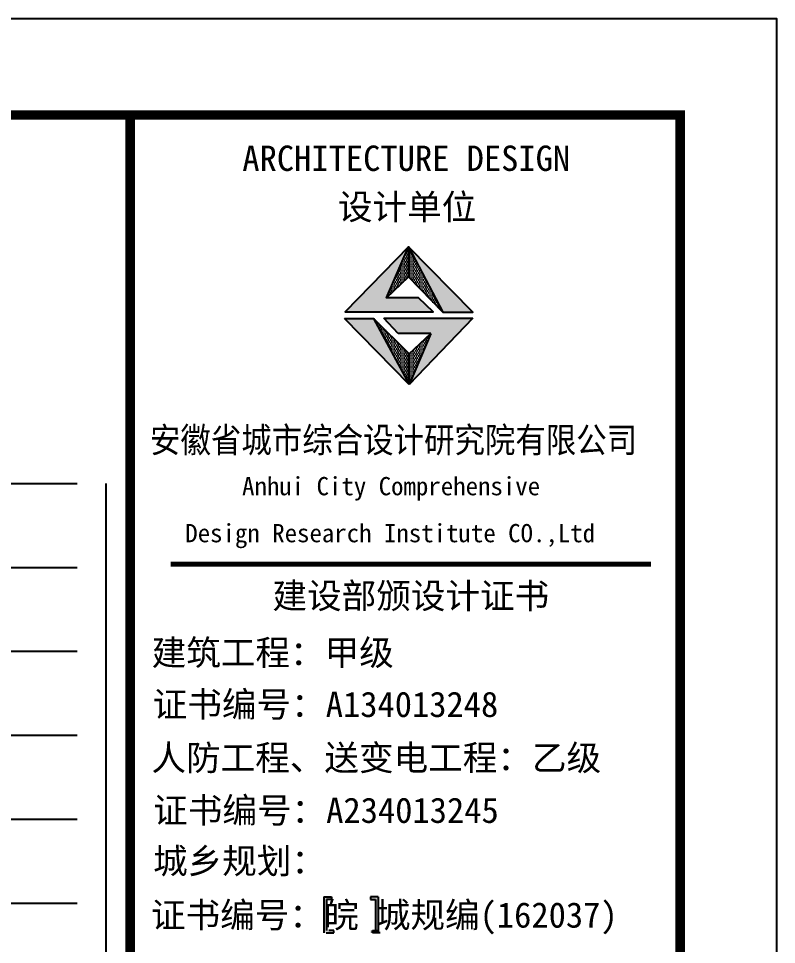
# Model space of a CAD drawing. Extents: x 185245 to 2166646, y -19957 to 815000.
# Drawn here: x 2014540 to 2022398, y 693365 to 702963 of the extents above; entities that cross this region are included whole.
import ezdxf

# ---------------------------------------------------------------- set-up
doc = ezdxf.new("R2010")
doc.units = 0
doc.header["$LTSCALE"] = 1000
doc.header["$MEASUREMENT"] = 0
for name, color, linetype in [('A_DE_DETAIL_3', 144, 'Continuous'), ('PUB_TEXT', 7, 'Continuous'), ('图框', 4, 'Continuous')]:
    doc.layers.add(name, color=color, linetype=linetype)
doc.styles.add('黑体', font='simhei.ttf')

msp = doc.modelspace()

# ---------------------------------------------------------------- hatches: boundary and pattern name
for points in [[(2018354.5, 700068.6), (2018582.1, 700596.7), (2017925.7, 699922.1), (2018839.7, 699922.1), (2018688, 700068.6)], [(2018940.7, 699919.2), (2019250.2, 699919.2), (2018582.1, 700596.7)]]:
    msp.add_hatch(color=1).paths.add_polyline_path(points)
at = {"layer": 'A_DE_DETAIL_3'}
for points in [[(2018221.7, 699854.1), (2017918.3, 699854.1), (2018591, 699170.8)], [(2018326.4, 699856.2), (2018475.6, 699699.6), (2018813.6, 699699.6), (2018591, 699170.8), (2019250.6, 699856.2)]]:
    msp.add_hatch(color=1, dxfattribs=at).paths.add_polyline_path(points)
at = {"layer": 'PUB_TEXT'}
h = msp.add_hatch(dxfattribs=at)
h.set_pattern_fill('DOTS', color=256, scale=300, style=0)
h.set_pattern_definition([(0, (-260780.7, 1561646.501), (9.375, 18.75000001), [0, -18.75000001])])
h.paths.add_polyline_path([(2018591, 699170.8), (2018591, 699485.8), (2018221.7, 699854.1)])
h.paths.add_polyline_path([(2018813.6, 699699.6), (2018591, 699485.8), (2018591, 699170.8)])
h.paths.add_polyline_path([(2018582.1, 700596.7), (2018582.1, 700286.1), (2018940.7, 699919.2)])
h.paths.add_polyline_path([(2018582.1, 700286.1), (2018582.1, 700596.7), (2018354.5, 700068.6)])
at = {"layer": '图框'}
for points in [[(2017734.5, 693832), (2017785.8, 693832), (2017785.8, 693857.7), (2017762.2, 693857.7), (2017706.9, 693857.7), (2017706.9, 693485.3), (2017762.2, 693485.3), (2017785.8, 693485.3), (2017785.8, 693510.9), (2017734.5, 693510.9)], [(2018239.5, 693510.9), (2018188.3, 693510.9), (2018188.3, 693485.3), (2018211.9, 693485.3), (2018267.2, 693485.3), (2018267.2, 693857.7), (2018211.9, 693857.7), (2018188.3, 693857.7), (2018188.3, 693832), (2018239.5, 693832)]]:
    msp.add_hatch(color=4, dxfattribs=at).paths.add_polyline_path(points)

# ---------------------------------------------------------------- linework, layer by layer
for p, q in [((2018354.5, 700068.6, 0), (2018582.1, 700596.7, 0)), ((2018582.1, 700596.7, 0), (2018940.7, 699919.2, 0)), ((2018591, 699170.8, 0), (2017918.3, 699854.1, 0)), ((2017918.3, 699854.1, 0), (2018221.7, 699854.1, 0)), ((2017918.3, 699854.1, 0), (2018221.7, 699854.1, 0)), ((2018591, 699485.8, 0), (2018221.7, 699854.1, 0)), ((2018326.4, 699856.2, 0), (2019250.6, 699856.2, 0)), ((2018475.6, 699699.6, 0), (2018326.4, 699856.2, 0)), ((2019250.6, 699856.2, 0), (2018591, 699170.8, 0)), ((2018813.6, 699699.6, 0), (2018475.6, 699699.6, 0)), ((2018591, 699485.8, 0), (2018813.6, 699699.6, 0)), ((2018813.6, 699699.6, 0), (2018591, 699170.8, 0)), ((2018591, 699170.8, 0), (2018591, 699485.8, 0)), ((2018591, 699170.8, 0), (2018591, 699485.8, 0))]:
    msp.add_line(p, q)
at = {"color": 0}
for p, q in [((1965498, 698144.4, 0), (2015146.8, 698144.4, 0)), ((1965498, 698144.4, 0), (2015146.8, 698144.4, 0)), ((2015446.8, 698144.4, 0), (2015446.8, 663347.7, 0)), ((1965498, 697274.4, 0), (2015146.8, 697274.4, 0)), ((1965498, 697274.4, 0), (2015146.8, 697274.4, 0)), ((1965498, 696404.5, 0), (2015146.8, 696404.5, 0)), ((1965498, 696404.5, 0), (2015146.8, 696404.5, 0)), ((1965498, 695534.6, 0), (2015146.8, 695534.6, 0)), ((1965498, 695534.6, 0), (2015146.8, 695534.6, 0)), ((1965498, 694664.7, 0), (2015146.8, 694664.7, 0)), ((1965498, 694664.7, 0), (2015146.8, 694664.7, 0)), ((1965498, 693794.8, 0), (2015146.8, 693794.8, 0)), ((1965498, 693794.8, 0), (2015146.8, 693794.8, 0))]:
    msp.add_line(p, q, dxfattribs=at)
at = {"color": 3, "elevation": 0}
msp.add_lwpolyline([(1962998, 660962.7), (1962998, 702962.7), (2022398, 702962.7), (2022398, 660962.7)], close=True, dxfattribs=at)
at = {"const_width": 100, "elevation": 0}
msp.add_lwpolyline([(1965498, 661962.7), (2021398, 661962.7), (2021398, 701962.7), (1965498, 701962.7)], close=True, dxfattribs=at)
at = {"elevation": 0}
for points in [[(2018688, 700068.6), (2018354.5, 700068.6), (2018582.1, 700286.1), (2018940.7, 699919.2), (2019250.2, 699919.2), (2018582.1, 700596.7), (2017925.7, 699922.1), (2018839.7, 699922.1), (2018688, 700068.6)], [(2018582.1, 700596.7), (2018582.1, 700286.1)]]:
    msp.add_lwpolyline(points, dxfattribs=at)
at = {"layer": 'A_DE_DETAIL_3', "color": 1}
for p, q in [((2018591, 699170.8, 0), (2017918.3, 699854.1, 0)), ((2018221.7, 699854.1, 0), (2018591, 699170.8, 0))]:
    msp.add_line(p, q, dxfattribs=at)
at = {"layer": '图框', "color": 4}
for p, q in [((2015698, 701962.7, 0), (2015698, 661962.7, 0)), ((2017706.9, 693857.7, 0), (2017762.2, 693857.7, 0)), ((2017706.9, 693857.7, 0), (2017706.9, 693485.3, 0)), ((2017785.8, 693832, 0), (2017734.5, 693832, 0)), ((2017734.5, 693832, 0), (2017734.5, 693510.9, 0)), ((2017762.2, 693857.7, 0), (2017785.8, 693857.7, 0)), ((2017785.8, 693857.7, 0), (2017785.8, 693832, 0)), ((2018211.9, 693857.7, 0), (2018188.3, 693857.7, 0)), ((2018188.3, 693857.7, 0), (2018188.3, 693832, 0)), ((2018188.3, 693832, 0), (2018239.5, 693832, 0)), ((2018267.2, 693857.7, 0), (2018211.9, 693857.7, 0)), ((2018239.5, 693832, 0), (2018239.5, 693510.9, 0)), ((2018267.2, 693857.7, 0), (2018267.2, 693485.3, 0)), ((2017808.8, 693510.9, 0), (2017757.5, 693510.9, 0)), ((2017808.8, 693485.3, 0), (2017808.8, 693510.9, 0)), ((2018211.2, 693485.3, 0), (2018211.2, 693510.9, 0)), ((2018211.2, 693510.9, 0), (2018262.5, 693510.9, 0)), ((2017729.9, 693485.3, 0), (2017785.1, 693485.3, 0)), ((2017785.1, 693485.3, 0), (2017808.8, 693485.3, 0)), ((2018234.9, 693485.3, 0), (2018211.2, 693485.3, 0)), ((2018290.1, 693485.3, 0), (2018234.9, 693485.3, 0))]:
    msp.add_line(p, q, dxfattribs=at)
at = {"layer": '图框', "color": 4, "elevation": 0}
for points, const_width in [([(2015698, 701962.7), (2015698, 661962.7)], 98.6), ([(2016117.5, 697306.8), (2021097.5, 697306.8)], 49.8)]:
    msp.add_lwpolyline(points, dxfattribs=dict(at, const_width=const_width))
at = {"layer": '图框', "color": 4, "const_width": 98.6, "elevation": 0}
msp.add_lwpolyline([(2015698, 701962.7), (2021398, 701962.7), (2021398, 661962.7), (2015698, 661962.7)], close=True, dxfattribs=at)

# ---------------------------------------------------------------- texts
at = {"layer": '图框', "color": 4, "style": '黑体'}
for s, height, p in [('ARCHITECTURE DESIGN', 262.944, (2016860.5, 701383, 0)), ('设计单位', 262.94, (2017851.9, 700879.4, 0)), ('Anhui City Comprehensive ', 189.24, (2016857.9, 698021.2, 0)), (' Design Research Institute CO.,Ltd', 189.24, (2016140.5, 697534.3, 0)), ('建设部颁设计证书', 262.94, (2017173, 696848.1, 0)), (' 建筑工程：甲级', 262.94, (2015741.7, 696258.9, 0)), ('证书编号：A134013248', 262.944, (2015932, 695723.1, 0)), ('人防工程、送变电工程：乙级', 262.944, (2015918.1, 695169.3, 0)), ('证书编号：A234013245', 262.944, (2015936.7, 694625.2, 0)), ('城乡规划：', 262.94, (2015934.8, 694099.9, 0)), ('证书编号：皖 城规编(162037)', 262.944, (2015913.8, 693539.7, 0))]:
    msp.add_text(s, height=height, dxfattribs=at).set_placement(p)
at = {"layer": '图框', "color": 4, "style": '黑体', "width": 0.88}
msp.add_text('安徽省城市综合设计研究院有限公司', height=262.944, dxfattribs=at).set_placement((2015903.7, 698463.2, 0))

doc.saveas('drawing.dxf')
